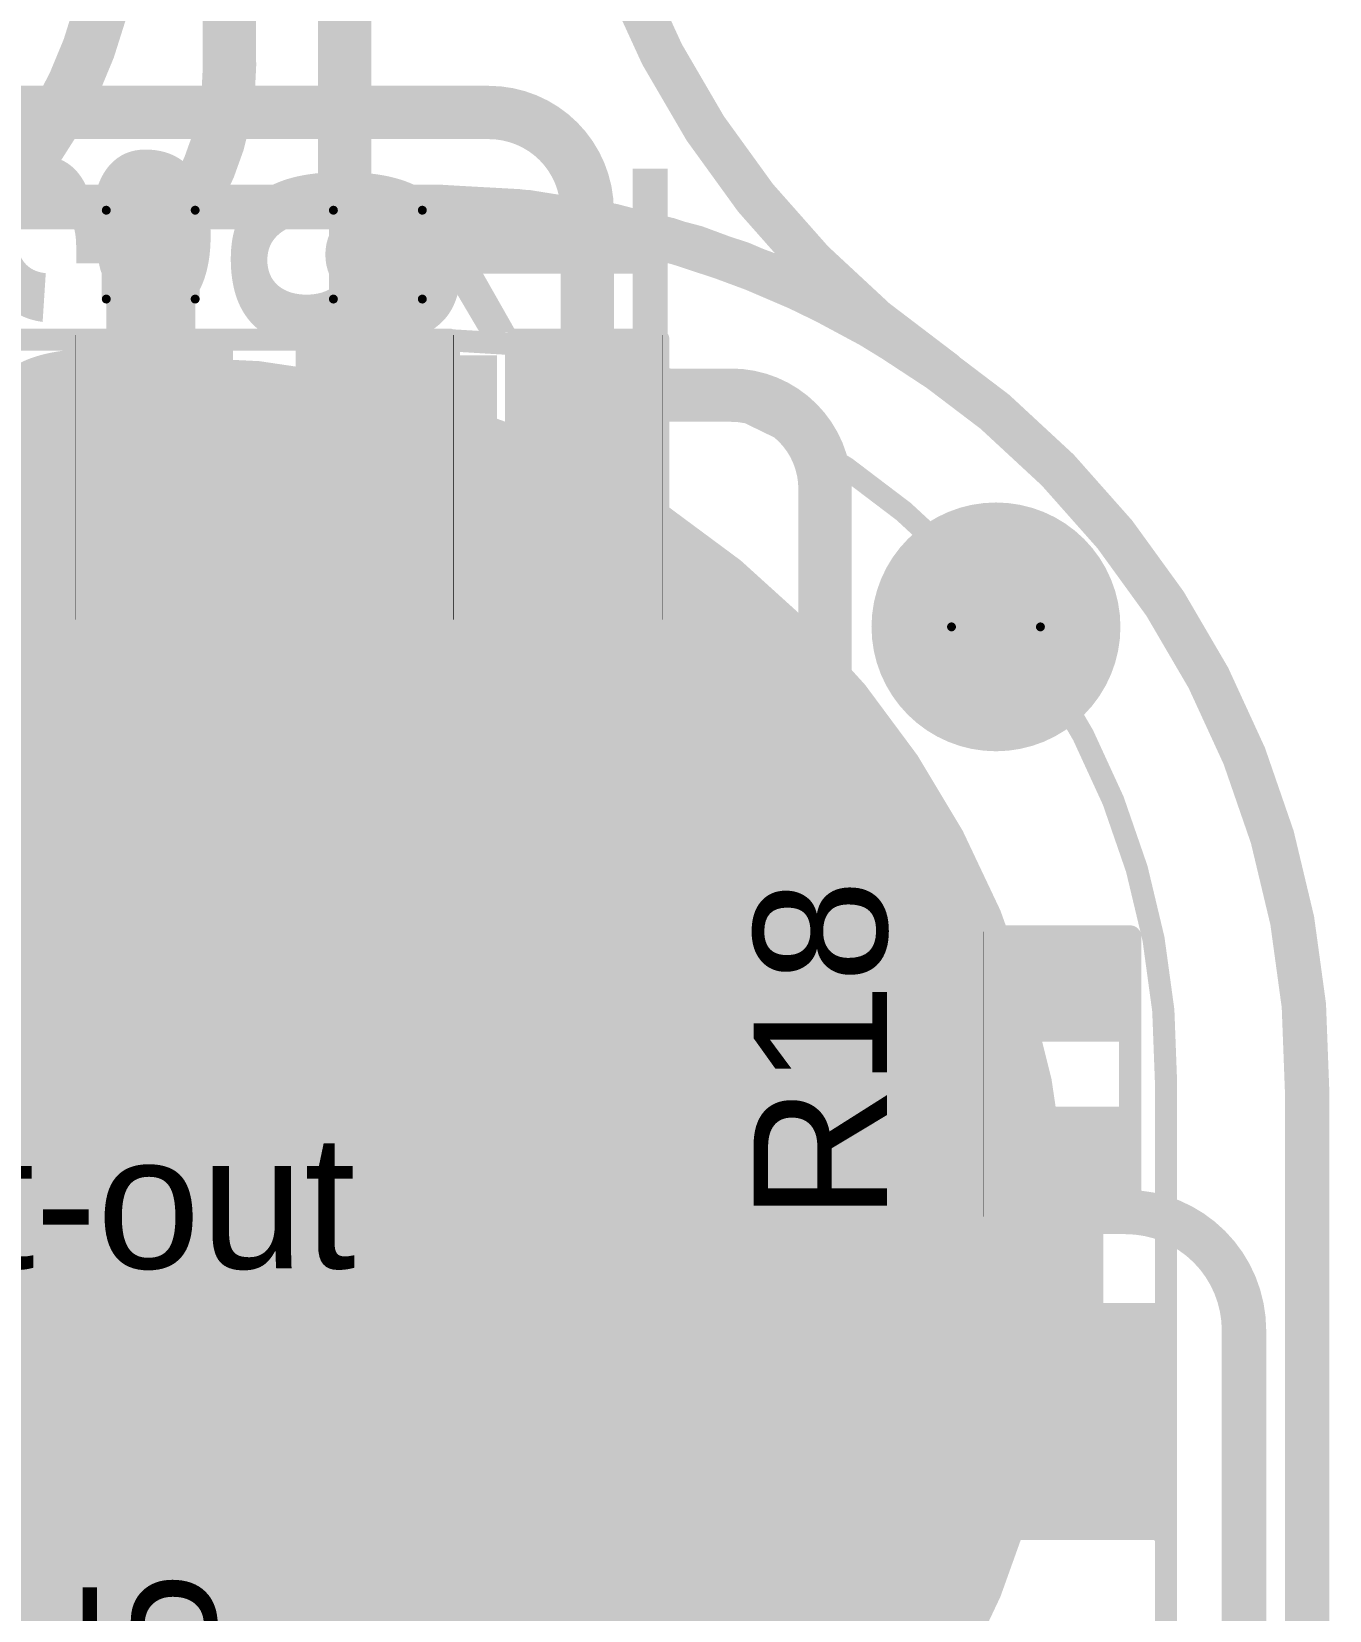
# Model space of a CAD drawing. Header units: inches. Extents: x -17 to 443, y -40 to 218.
# Drawn here: x 145.49 to 152.91, y 21.54 to 30.56 of the extents above; entities that cross this region are included whole.
import ezdxf

# ---------------------------------------------------------------- set-up
doc = ezdxf.new("R2010")
doc.units = ezdxf.units.IN
for name, color, linetype in [('Board Outline', 216, 'Continuous'), ('Bottom Layer', 5, 'Continuous'), ('Bottom Overlay', 54, 'Continuous'), ('Bottom Paste', 16, 'Continuous'), ('Bottom Solder', 6, 'Continuous'), ('Drill Drawing', 1, 'Continuous'), ('Fabrication', 76, 'Continuous'), ('Pad Holes', 156, 'Continuous'), ('Top Layer', 1, 'Continuous'), ('Top Overlay', 2, 'Continuous'), ('Top Paste', 8, 'Continuous'), ('Top Solder', 216, 'Continuous'), ('Via Holes', 16, 'Continuous')]:
    doc.layers.add(name, color=color, linetype=linetype)
doc.styles.add('Arial', font='', dxfattribs={"height": 0.2})
doc.styles.add('Arial Black_Bold', font='', dxfattribs={"height": 0.2})
doc.styles.get('Arial').set_extended_font_data('Arial')
doc.styles.get('Arial Black_Bold').set_extended_font_data('Arial Black', bold=True)

# ---------------------------------------------------------------- blocks, each defined once
blk = doc.blocks.new('S______B______0402_49')
at = {"layer": 'Top Layer'}
for points in [[(-0.6985, -0.3175), (-0.6985, 0.3175), (-0.2412999999999999, 0.3175), (-0.2413, -0.3175)], [(0.2412999999999999, -0.3175), (0.2413, 0.3175), (0.6985, 0.3175), (0.6985, -0.3175)]]:
    blk.add_hatch(color=1, dxfattribs=at).paths.add_polyline_path(points)
at = {"layer": 'Top Paste'}
for points in [[(-0.6985, -0.3175), (-0.6985, 0.3175), (-0.2412999999999999, 0.3175), (-0.2413, -0.3175)], [(0.2412999999999999, -0.3175), (0.2413, 0.3175), (0.6985, 0.3175), (0.6985, -0.3175)]]:
    blk.add_hatch(color=8, dxfattribs=at).paths.add_polyline_path(points)
at = {"layer": 'Top Solder'}
for points in [[(-0.75350116, -0.37250116), (-0.75350116, 0.37250116), (-0.1862988399999999, 0.37250116), (-0.18629884, -0.37250116)], [(0.1862988399999999, -0.37250116), (0.18629884, 0.37250116), (0.75350116, 0.37250116), (0.75350116, -0.37250116)]]:
    blk.add_hatch(color=216, dxfattribs=at).paths.add_polyline_path(points)
at = {"layer": 'Top Overlay'}
for points, const_width in [([(-0.7874, 0.4064), (-0.7874, -0.4064)], 0.127), ([(-0.7874, 0.4064), (0.7874, 0.4064)], 0.127), ([(0.7874, 0.4064), (0.7874, -0.4064)], 0.127), ([(-0.7874, -0.4064), (0.7874, -0.4064)], 0.127), ([(-0.8128, -0.4318), (0.8128, -0.4318)], 0.0032258)]:
    blk.add_lwpolyline(points, dxfattribs=dict(at, const_width=const_width))
for points, const_width in [([(-0.8191499999999999, 0.4064, 1), (-0.7556499999999999, 0.4064, 1)], 0.0635), ([(-0.8191499999999999, 0.4064, 1), (-0.7556499999999999, 0.4064, 1)], 0.0635), ([(0.7556499999999999, 0.4064, 1), (0.8191499999999999, 0.4064, 1)], 0.0635), ([(0.7556499999999999, 0.4064, 1), (0.8191499999999999, 0.4064, 1)], 0.0635), ([(-0.8191499999999999, -0.4064, 1), (-0.7556499999999999, -0.4064, 1)], 0.0635), ([(-0.8191499999999999, -0.4064, 1), (-0.7556499999999999, -0.4064, 1)], 0.0635), ([(0.7556499999999999, -0.4064, 1), (0.8191499999999999, -0.4064, 1)], 0.0635), ([(0.7556499999999999, -0.4064, 1), (0.8191499999999999, -0.4064, 1)], 0.0635), ([(-0.81360518, -0.4318, 1), (-0.8119948199999999, -0.4318, 1)], 0.0016129), ([(0.8119948199999999, -0.4318, 1), (0.81360518, -0.4318, 1)], 0.0016129)]:
    blk.add_lwpolyline(points, format="xyb", close=True, dxfattribs=dict(at, const_width=const_width))
at = {"layer": 'Top Overlay', "style": 'Arial Black_Bold'}
blk.add_text('SB411', height=1.27, dxfattribs=at).set_placement((-4.388103999999999, -0.44853352))
blk = doc.blocks.new('S______B______0402_51')
at = {"layer": 'Top Layer'}
for points in [[(-0.6985, -0.3175), (-0.6985, 0.3175), (-0.2412999999999999, 0.3175), (-0.2413, -0.3175)], [(0.2412999999999999, -0.3175), (0.2413, 0.3175), (0.6985, 0.3175), (0.6985, -0.3175)]]:
    blk.add_hatch(color=1, dxfattribs=at).paths.add_polyline_path(points)
at = {"layer": 'Top Paste'}
for points in [[(-0.6985, -0.3175), (-0.6985, 0.3175), (-0.2412999999999999, 0.3175), (-0.2413, -0.3175)], [(0.2412999999999999, -0.3175), (0.2413, 0.3175), (0.6985, 0.3175), (0.6985, -0.3175)]]:
    blk.add_hatch(color=8, dxfattribs=at).paths.add_polyline_path(points)
at = {"layer": 'Top Solder'}
for points in [[(-0.75350116, -0.37250116), (-0.75350116, 0.37250116), (-0.1862988399999999, 0.37250116), (-0.18629884, -0.37250116)], [(0.1862988399999999, -0.37250116), (0.18629884, 0.37250116), (0.75350116, 0.37250116), (0.75350116, -0.37250116)]]:
    blk.add_hatch(color=216, dxfattribs=at).paths.add_polyline_path(points)
at = {"layer": 'Top Overlay'}
for points, const_width in [([(-0.7874, 0.4064), (0.7874, 0.4064)], 0.127), ([(-0.7874, 0.4064), (-0.7874, -0.4064)], 0.127), ([(0.7874, 0.4064), (0.7874, -0.4064)], 0.127), ([(-0.7874, -0.4064), (0.7874, -0.4064)], 0.127), ([(-0.8128, -0.4318), (0.8128, -0.4318)], 0.0032258)]:
    blk.add_lwpolyline(points, dxfattribs=dict(at, const_width=const_width))
for points, const_width in [([(-0.8191499999999999, 0.4064, 1), (-0.7556499999999999, 0.4064, 1)], 0.0635), ([(-0.8191499999999999, 0.4064, 1), (-0.7556499999999999, 0.4064, 1)], 0.0635), ([(0.7556499999999999, 0.4064, 1), (0.8191499999999999, 0.4064, 1)], 0.0635), ([(0.7556499999999999, 0.4064, 1), (0.8191499999999999, 0.4064, 1)], 0.0635), ([(-0.8191499999999999, -0.4064, 1), (-0.7556499999999999, -0.4064, 1)], 0.0635), ([(-0.8191499999999999, -0.4064, 1), (-0.7556499999999999, -0.4064, 1)], 0.0635), ([(0.7556499999999999, -0.4064, 1), (0.8191499999999999, -0.4064, 1)], 0.0635), ([(0.7556499999999999, -0.4064, 1), (0.8191499999999999, -0.4064, 1)], 0.0635), ([(-0.81360518, -0.4318, 1), (-0.8119948199999999, -0.4318, 1)], 0.0016129), ([(0.8119948199999999, -0.4318, 1), (0.81360518, -0.4318, 1)], 0.0016129)]:
    blk.add_lwpolyline(points, format="xyb", close=True, dxfattribs=dict(at, const_width=const_width))
at = {"layer": 'Top Overlay', "style": 'Arial Black_Bold'}
blk.add_text('SB409', height=1.27, dxfattribs=at).set_placement((-4.388103999999999, -0.44853098))
blk = doc.blocks.new('SEMG_PAD_B_67')
at = {"layer": 'Bottom Layer'}
h = blk.add_hatch(color=5, dxfattribs=at)
edge = h.paths.add_edge_path()
edge.add_arc((2.794e-05, -9.98718602), 5.00000016, 0, 360)
at = {"layer": 'Bottom Paste'}
h = blk.add_hatch(color=16, dxfattribs=at)
edge = h.paths.add_edge_path()
edge.add_arc((2.794e-05, -9.98718602), 5.00000016, 0, 360)
at = {"layer": 'Bottom Solder'}
h = blk.add_hatch(color=6, dxfattribs=at)
edge = h.paths.add_edge_path()
edge.add_arc((2.794e-05, -9.98718602), 5.10160016, 0, 360)
at = {"layer": 'Bottom Overlay', "const_width": 0.127}
for points in [[(-5.68320682, 10.96571086), (-5.68320682, -10.9657134)], [(1.53071576, -15.21263658), (-1.53065988, -15.21263658)]]:
    blk.add_lwpolyline(points, dxfattribs=at)
blk.add_lwpolyline([(-1.53065988, -15.21263658, -0.4142135623730932), (-5.68320682, -10.9657134)], format="xyb", dxfattribs=at)
at = {"layer": 'Bottom Overlay', "const_width": 0.0635}
for points in [[(-5.71495682, -10.9657134, 1), (-5.65145682, -10.9657134, 1)], [(-5.71495682, -10.9657134, 1), (-5.65145682, -10.9657134, 1)], [(-1.56240988, -15.21263658, 1), (-1.49890988, -15.21263658, 1)], [(-1.56240988, -15.21263658, 1), (-1.49890988, -15.21263658, 1)]]:
    blk.add_lwpolyline(points, format="xyb", close=True, dxfattribs=at)
blk = doc.blocks.new('S______B______0402_120')
at = {"layer": 'Top Layer'}
for points in [[(-0.6985, -0.3175), (-0.6985, 0.3174999999999999), (-0.2413000000000001, 0.3175), (-0.2412999999999999, -0.3174999999999999)], [(0.2413000000000001, -0.3175), (0.2412999999999999, 0.3174999999999999), (0.6985, 0.3175), (0.6985, -0.3174999999999999)]]:
    blk.add_hatch(color=1, dxfattribs=at).paths.add_polyline_path(points)
at = {"layer": 'Top Paste'}
for points in [[(-0.6985, -0.3175), (-0.6985, 0.3174999999999999), (-0.2413000000000001, 0.3175), (-0.2412999999999999, -0.3174999999999999)], [(0.2413000000000001, -0.3175), (0.2412999999999999, 0.3174999999999999), (0.6985, 0.3175), (0.6985, -0.3174999999999999)]]:
    blk.add_hatch(color=8, dxfattribs=at).paths.add_polyline_path(points)
at = {"layer": 'Top Solder'}
for points in [[(-0.75350116, -0.3725011600000001), (-0.75350116, 0.3725011599999999), (-0.18629884, 0.3725011600000001), (-0.1862988399999999, -0.3725011599999999)], [(0.18629884, -0.3725011600000001), (0.1862988399999999, 0.3725011599999999), (0.75350116, 0.3725011600000001), (0.75350116, -0.3725011599999999)]]:
    blk.add_hatch(color=216, dxfattribs=at).paths.add_polyline_path(points)
at = {"layer": 'Top Overlay'}
for points, const_width in [([(0.7874, 0.4064), (-0.7874, 0.4064)], 0.127), ([(-0.7874, -0.4064), (-0.7874, 0.4064)], 0.127), ([(0.7874, -0.4064), (0.7874, 0.4064)], 0.127), ([(0.7874, -0.4064), (-0.7874, -0.4064)], 0.127), ([(0.8128, -0.4318), (-0.8128, -0.4318)], 0.0032258)]:
    blk.add_lwpolyline(points, dxfattribs=dict(at, const_width=const_width))
for points, const_width in [([(-0.8191499999999999, 0.4064, 1), (-0.7556499999999999, 0.4064, 1)], 0.0635), ([(-0.8191499999999999, 0.4064, 1), (-0.7556499999999999, 0.4064, 1)], 0.0635), ([(0.7556499999999999, 0.4064, 1), (0.8191499999999999, 0.4064, 1)], 0.0635), ([(0.7556499999999999, 0.4064, 1), (0.8191499999999999, 0.4064, 1)], 0.0635), ([(-0.8191499999999999, -0.4064, 1), (-0.7556499999999999, -0.4064, 1)], 0.0635), ([(-0.8191499999999999, -0.4064, 1), (-0.7556499999999999, -0.4064, 1)], 0.0635), ([(0.7556499999999999, -0.4064, 1), (0.8191499999999999, -0.4064, 1)], 0.0635), ([(0.7556499999999999, -0.4064, 1), (0.8191499999999999, -0.4064, 1)], 0.0635), ([(-0.81360518, -0.4318, 1), (-0.8119948199999999, -0.4318, 1)], 0.0016129), ([(0.8119948199999999, -0.4318, 1), (0.81360518, -0.4318, 1)], 0.0016129)]:
    blk.add_lwpolyline(points, format="xyb", close=True, dxfattribs=dict(at, const_width=const_width))
blk = doc.blocks.new('R___0402_178')
at = {"layer": 'Top Layer'}
for points in [[(-0.6985, -0.3175), (-0.6985, 0.3174999999999999), (-0.2413000000000001, 0.3175), (-0.2412999999999999, -0.3174999999999999)], [(0.2413000000000001, -0.3175), (0.2412999999999999, 0.3174999999999999), (0.6985, 0.3175), (0.6985, -0.3174999999999999)]]:
    blk.add_hatch(color=1, dxfattribs=at).paths.add_polyline_path(points)
at = {"layer": 'Top Paste'}
for points in [[(-0.6985, -0.3175), (-0.6985, 0.3174999999999999), (-0.2413000000000001, 0.3175), (-0.2412999999999999, -0.3174999999999999)], [(0.2413000000000001, -0.3175), (0.2412999999999999, 0.3174999999999999), (0.6985, 0.3175), (0.6985, -0.3174999999999999)]]:
    blk.add_hatch(color=8, dxfattribs=at).paths.add_polyline_path(points)
at = {"layer": 'Top Solder'}
for points in [[(-0.75350116, -0.3725011600000001), (-0.75350116, 0.3725011599999999), (-0.18629884, 0.3725011600000001), (-0.1862988399999999, -0.3725011599999999)], [(0.18629884, -0.3725011600000001), (0.1862988399999999, 0.3725011599999999), (0.75350116, 0.3725011600000001), (0.75350116, -0.3725011599999999)]]:
    blk.add_hatch(color=216, dxfattribs=at).paths.add_polyline_path(points)
at = {"layer": 'Top Overlay'}
for points, const_width in [([(0.7874, 0.4064), (-0.7874, 0.4064)], 0.127), ([(-0.7874, -0.4064), (-0.7874, 0.4064)], 0.127), ([(0.7874, -0.4064), (0.7874, 0.4064)], 0.127), ([(0.7874, -0.4064), (-0.7874, -0.4064)], 0.127), ([(0.8128, -0.4318), (-0.8128, -0.4318)], 0.0032258)]:
    blk.add_lwpolyline(points, dxfattribs=dict(at, const_width=const_width))
for points, const_width in [([(-0.8191499999999999, 0.4064, 1), (-0.7556499999999999, 0.4064, 1)], 0.0635), ([(-0.8191499999999999, 0.4064, 1), (-0.7556499999999999, 0.4064, 1)], 0.0635), ([(0.7556499999999999, 0.4064, 1), (0.8191499999999999, 0.4064, 1)], 0.0635), ([(0.7556499999999999, 0.4064, 1), (0.8191499999999999, 0.4064, 1)], 0.0635), ([(-0.8191499999999999, -0.4064, 1), (-0.7556499999999999, -0.4064, 1)], 0.0635), ([(-0.8191499999999999, -0.4064, 1), (-0.7556499999999999, -0.4064, 1)], 0.0635), ([(0.7556499999999999, -0.4064, 1), (0.8191499999999999, -0.4064, 1)], 0.0635), ([(0.7556499999999999, -0.4064, 1), (0.8191499999999999, -0.4064, 1)], 0.0635), ([(-0.81360518, -0.4318, 1), (-0.8119948199999999, -0.4318, 1)], 0.0016129), ([(0.8119948199999999, -0.4318, 1), (0.81360518, -0.4318, 1)], 0.0016129)]:
    blk.add_lwpolyline(points, format="xyb", close=True, dxfattribs=dict(at, const_width=const_width))
blk = doc.blocks.new('LED_0603_200')
at = {"layer": 'Top Layer'}
for points in [[(-0.999998, 0.5000002699999999), (-0.499999, 0.5000002699999999), (-0.499999, -0.5000002699999999), (-0.999998, -0.5000002699999999)], [(0.50000154, 0.5000002699999999), (1.00000054, 0.5000002699999999), (1.00000054, -0.5000002699999999), (0.50000154, -0.5000002699999999)]]:
    blk.add_hatch(color=1, dxfattribs=at).paths.add_polyline_path(points)
at = {"layer": 'Top Overlay'}
blk.add_hatch(color=2, dxfattribs=at).paths.add_polyline_path([(1.11756952, -0.6603669799999999), (1.75256444, -0.6603669799999999), (1.75256444, 0.66043302), (1.11756952, 0.66043302)])
at = {"layer": 'Top Paste'}
for points in [[(-0.999998, 0.5000002699999999), (-0.499999, 0.5000002699999999), (-0.499999, -0.5000002699999999), (-0.999998, -0.5000002699999999)], [(0.50000154, 0.5000002699999999), (1.00000054, 0.5000002699999999), (1.00000054, -0.5000002699999999), (0.50000154, -0.5000002699999999)]]:
    blk.add_hatch(color=8, dxfattribs=at).paths.add_polyline_path(points)
at = {"layer": 'Top Solder'}
for points in [[(-1.101598, 0.6016002699999999), (-0.398399, 0.6016002699999999), (-0.398399, -0.6016002699999999), (-1.101598, -0.6016002699999999)], [(0.39840154, 0.6016002699999999), (1.10160054, 0.6016002699999999), (1.10160054, -0.6016002699999999), (0.39840154, -0.6016002699999999)]]:
    blk.add_hatch(color=216, dxfattribs=at).paths.add_polyline_path(points)
at = {"layer": 'Top Overlay', "const_width": 0.127}
for points in [[(-1.1176, 0.6096), (-0.4318, 0.6096)], [(-1.1176, 0.6096), (-1.1176, -0.6096)], [(0.4318, 0.6096), (1.11760254, 0.6096)], [(1.11760254, 0.6096), (1.11760254, -0.6096)], [(-1.1176, -0.6096), (-0.4318, -0.6096)], [(0.4318, -0.6096), (1.11760254, -0.6096)]]:
    blk.add_lwpolyline(points, dxfattribs=at)
at = {"layer": 'Top Overlay', "const_width": 0.0635}
for points in [[(-1.14935, 0.6096, 1), (-1.08585, 0.6096, 1)], [(-1.14935, 0.6096, 1), (-1.08585, 0.6096, 1)], [(-0.46355, 0.6096, 1), (-0.40005, 0.6096, 1)], [(0.40005, 0.6096, 1), (0.46355, 0.6096, 1)], [(1.08585254, 0.6096, 1), (1.14935254, 0.6096, 1)], [(1.08585254, 0.6096, 1), (1.14935254, 0.6096, 1)], [(-1.14935, -0.6096, 1), (-1.08585, -0.6096, 1)], [(-1.14935, -0.6096, 1), (-1.08585, -0.6096, 1)], [(-0.46355, -0.6096, 1), (-0.40005, -0.6096, 1)], [(0.40005, -0.6096, 1), (0.46355, -0.6096, 1)], [(1.08585254, -0.6096, 1), (1.14935254, -0.6096, 1)], [(1.08585254, -0.6096, 1), (1.14935254, -0.6096, 1)]]:
    blk.add_lwpolyline(points, format="xyb", close=True, dxfattribs=at)

msp = doc.modelspace()

# ---------------------------------------------------------------- hatches: boundary and pattern name
at = {"layer": 'Bottom Layer'}
h = msp.add_hatch(color=5, dxfattribs=at)
edge = h.paths.add_edge_path()
edge.add_arc((146.17065508, 29.28748524), 0.2999994, 0, 360)
h = msp.add_hatch(color=5, dxfattribs=at)
edge = h.paths.add_edge_path()
edge.add_arc((147.4685265, 29.28748016), 0.2999994, 0, 360)
at = {"layer": 'Bottom Solder'}
h = msp.add_hatch(color=6, dxfattribs=at)
edge = h.paths.add_edge_path()
edge.add_arc((151.00039396, 27.1593564), 0.1016, 0, 360)
at = {"layer": 'Pad Holes'}
h = msp.add_hatch(color=7, dxfattribs=at)
edge = h.paths.add_edge_path()
edge.add_arc((151.00039396, 27.1593564), 0.499999, 0, 360)
at = {"layer": 'Top Layer'}
h = msp.add_hatch(color=1, dxfattribs=at)
edge = h.paths.add_edge_path()
edge.add_arc((146.17065508, 29.28748524), 0.2999994, 0, 360)
h = msp.add_hatch(color=1, dxfattribs=at)
edge = h.paths.add_edge_path()
edge.add_arc((147.4685265, 29.28748016), 0.2999994, 0, 360)
for points in [[(147.1510265, 27.95067816), (148.14958686, 27.95067816), (148.14958686, 28.71267816), (147.1510265, 28.71267816)], [(148.98229792, 28.07768324), (148.0031838, 28.07768324), (148.0031838, 27.31568324), (148.98229792, 27.31568324)]]:
    msp.add_hatch(color=1, dxfattribs=at).paths.add_polyline_path(points)
at = {"layer": 'Top Solder'}
h = msp.add_hatch(color=216, dxfattribs=at)
edge = h.paths.add_edge_path()
edge.add_arc((151.00039396, 27.1593564), 0.1016, 0, 360)
at = {"layer": 'Via Holes'}
h = msp.add_hatch(color=7, dxfattribs=at)
edge = h.paths.add_edge_path()
edge.add_arc((146.17065508, 29.28748524), 0.1499997, 0, 360)
h = msp.add_hatch(color=7, dxfattribs=at)
edge = h.paths.add_edge_path()
edge.add_arc((147.4685265, 29.28748016), 0.1499997, 0, 360)

# ---------------------------------------------------------------- linework, layer by layer
at = {"layer": 'Board Outline', "const_width": 0.127}
for points in [[(150.69915758, 28.61522344, -0.2500687460615744), (148.53058178, 32.79237282)], [(150.70063078, 28.61726814, -0.2441754300213249), (152.7783584, 24.504015)]]:
    msp.add_lwpolyline(points, format="xyb", dxfattribs=at)
at = {"layer": 'Board Outline', "const_width": 0.0635}
for points in [[(150.66740758, 28.61522344, 1), (150.73090758, 28.61522344, 1)], [(150.66888078, 28.61726814, 1), (150.73238078, 28.61726814, 1)], [(152.7466084, 24.50406834, 1), (152.8101084, 24.50406834, 1)], [(152.7466084, 24.504015, 1), (152.8101084, 24.504015, 1)]]:
    msp.add_lwpolyline(points, format="xyb", close=True, dxfattribs=at)
at = {"layer": 'Board Outline', "const_width": 0.127}
msp.add_lwpolyline([(152.7783584, 24.50406834), (152.77839396, 2.64831576)], dxfattribs=at)
at = {"layer": 'Bottom Layer'}
for points, const_width in [([(146.61976772, 30.37173758), (146.61976772, 51.30531776)], 0.3048), ([(147.2788647, 29.74536342), (147.2788647, 51.24294806)], 0.3048), ([(146.5273168, 23.81444056), (151.74027564, 23.81444056)], 0.254), ([(152.41772412, 10.2695121), (152.41772412, 23.13699208)], 0.254)]:
    msp.add_lwpolyline(points, dxfattribs=dict(at, const_width=const_width))
for points, const_width in [([(145.96977156, 31.33497416, -0.198912367379658), (145.22582334, 29.53892238)], 0.3048), ([(146.62137808, 30.37562378, -0.198912367379658), (146.17065508, 29.2874827)], 0.3048), ([(147.4685265, 29.28748016, -0.198912367379658), (147.2788647, 29.74536342)], 0.3048), ([(146.2890013, 23.57612506, -0.4142135623730951), (146.5273168, 23.81444056)], 0.254), ([(151.74027564, 23.81444056, -0.4142135623730951), (152.41772412, 23.13699208)], 0.254)]:
    msp.add_lwpolyline(points, format="xyb", dxfattribs=dict(at, const_width=const_width))
for points, const_width in [([(146.54356772, 30.37173758, 1), (146.69596772, 30.37173758, 1)], 0.1524), ([(146.54517808, 30.37562378, 1), (146.69757808, 30.37562378, 1)], 0.1524), ([(147.2026647, 29.74536342, 1), (147.3550647, 29.74536342, 1)], 0.1524), ([(147.2026647, 29.74536342, 1), (147.3550647, 29.74536342, 1)], 0.1524), ([(146.09445508, 29.2874827, 1), (146.24685508, 29.2874827, 1)], 0.1524), ([(147.3923265, 29.28748016, 1), (147.5447265, 29.28748016, 1)], 0.1524), ([(146.4638168, 23.81444056, 1), (146.5908168, 23.81444056, 1)], 0.127), ([(146.4638168, 23.81444056, 1), (146.5908168, 23.81444056, 1)], 0.127), ([(151.67677564, 23.81444056, 1), (151.80377564, 23.81444056, 1)], 0.127), ([(151.67677564, 23.81444056, 1), (151.80377564, 23.81444056, 1)], 0.127), ([(146.2255013, 23.57612506, 1), (146.3525013, 23.57612506, 1)], 0.127), ([(152.35422412, 23.13699208, 1), (152.48122412, 23.13699208, 1)], 0.127), ([(152.35422412, 23.13699208, 1), (152.48122412, 23.13699208, 1)], 0.127)]:
    msp.add_lwpolyline(points, format="xyb", close=True, dxfattribs=dict(at, const_width=const_width))
at = {"layer": 'Drill Drawing', "const_width": 0.0508}
for points in [[(145.91665508, 29.54148524), (146.42465508, 29.54148524)], [(145.91665508, 29.03348524), (145.91665508, 29.54148524)], [(146.42465508, 29.03348524), (146.42465508, 29.54148524)], [(147.2145265, 29.54148016), (147.7225265, 29.54148016)], [(147.2145265, 29.03348016), (147.2145265, 29.54148016)], [(147.7225265, 29.03348016), (147.7225265, 29.54148016)], [(145.91665508, 29.03348524), (146.42465508, 29.03348524)], [(147.2145265, 29.03348016), (147.7225265, 29.03348016)]]:
    msp.add_lwpolyline(points, dxfattribs=at)
at = {"layer": 'Drill Drawing'}
for points, const_width in [([(145.90395508, 29.54148524, 1), (145.92935508, 29.54148524, 1)], 0.0254), ([(145.90395508, 29.54148524, 1), (145.92935508, 29.54148524, 1)], 0.0254), ([(146.41195508, 29.54148524, 1), (146.43735508, 29.54148524, 1)], 0.0254), ([(146.41195508, 29.54148524, 1), (146.43735508, 29.54148524, 1)], 0.0254), ([(147.2018265, 29.54148016, 1), (147.2272265, 29.54148016, 1)], 0.0254), ([(147.2018265, 29.54148016, 1), (147.2272265, 29.54148016, 1)], 0.0254), ([(147.7098265, 29.54148016, 1), (147.7352265, 29.54148016, 1)], 0.0254), ([(147.7098265, 29.54148016, 1), (147.7352265, 29.54148016, 1)], 0.0254), ([(145.90395508, 29.03348524, 1), (145.92935508, 29.03348524, 1)], 0.0254), ([(145.90395508, 29.03348524, 1), (145.92935508, 29.03348524, 1)], 0.0254), ([(146.41195508, 29.03348524, 1), (146.43735508, 29.03348524, 1)], 0.0254), ([(146.41195508, 29.03348524, 1), (146.43735508, 29.03348524, 1)], 0.0254), ([(147.2018265, 29.03348016, 1), (147.2272265, 29.03348016, 1)], 0.0254), ([(147.2018265, 29.03348016, 1), (147.2272265, 29.03348016, 1)], 0.0254), ([(147.7098265, 29.03348016, 1), (147.7352265, 29.03348016, 1)], 0.0254), ([(147.7098265, 29.03348016, 1), (147.7352265, 29.03348016, 1)], 0.0254), ([(151.25439396, 27.1593564, 1), (150.74639396, 27.1593564, 1)], 0.0508), ([(150.73369396, 27.1593564, 1), (150.75909396, 27.1593564, 1)], 0.0254), ([(151.24169396, 27.1593564, 1), (151.26709396, 27.1593564, 1)], 0.0254)]:
    msp.add_lwpolyline(points, format="xyb", close=True, dxfattribs=dict(at, const_width=const_width))
at = {"layer": 'Fabrication', "const_width": 0.254}
for points in [[(150.69915758, 28.61522344, -0.2500687460615744), (148.53058178, 32.79237282)], [(147.83054508, 29.55959035999999, -0.1546127337349248), (150.69915758, 28.61522344)], [(147.83485038, 29.5598215, -0.414213562373093), (152.7783584, 24.50395912)]]:
    msp.add_lwpolyline(points, format="xyb", dxfattribs=at)
for points in [[(144.75113544, 29.55959035999999), (147.8304892, 29.55959035999999)], [(144.75549662, 29.5598215), (147.83485038, 29.5598215)], [(152.7783584, 24.50406834), (152.77839396, 2.64831576)]]:
    msp.add_lwpolyline(points, dxfattribs=at)
at = {"layer": 'Fabrication'}
for points, const_width in [([(147.7669892, 29.55959035999999, 1), (147.8939892, 29.55959035999999, 1)], 0.127), ([(147.76704508, 29.55959035999999, 1), (147.89404508, 29.55959035999999, 1)], 0.127), ([(147.77135038, 29.5598215, 1), (147.89835038, 29.5598215, 1)], 0.127), ([(147.77135038, 29.5598215, 1), (147.89835038, 29.5598215, 1)], 0.127), ([(150.63565758, 28.61522344, 1), (150.76265758, 28.61522344, 1)], 0.127), ([(150.63565758, 28.61522344, 1), (150.76265758, 28.61522344, 1)], 0.127), ([(151.28894558, 23.57618348, 1), (141.28894526, 23.57618348, 1)], 0.254), ([(151.58462444, 27.1593564, 1), (150.41616348, 27.1593564, 1)], 0.254), ([(150.35266348, 27.1593564, 1), (150.47966348, 27.1593564, 1)], 0.127), ([(151.52112444, 27.1593564, 1), (151.64812444, 27.1593564, 1)], 0.127), ([(152.7148584, 24.50406834, 1), (152.8418584, 24.50406834, 1)], 0.127), ([(152.7148584, 24.50395912, 1), (152.8418584, 24.50395912, 1)], 0.127), ([(151.22544558, 23.57618348, 1), (151.35244558, 23.57618348, 1)], 0.127)]:
    msp.add_lwpolyline(points, format="xyb", close=True, dxfattribs=dict(at, const_width=const_width))
at = {"layer": 'Top Layer'}
for points, const_width in [([(145.2372762, 30.1002827), (148.10257146, 30.1002827)], 0.3048), ([(148.66479792, 28.4840807), (148.66479792, 29.53805624)], 0.3048), ([(146.17065508, 28.56028578), (146.17065508, 29.28748524)], 0.508), ([(147.4685265, 28.4840807), (147.4685265, 29.28748016)], 0.508), ([(146.17065508, 28.48408324), (146.33575508, 28.40788324)], 0.3048), ([(148.66479792, 28.4840807), (149.48779602, 28.4840807)], 0.3048), ([(146.33575508, 28.40788324), (146.72620134, 28.00171438)], 0.3048), ([(147.66128964, 28.33167816), (147.79055278, 28.33167816)], 0.3809999999999999), ([(147.98105532, 28.1008709), (148.1936838, 27.88824242)], 0.3809999999999999), ([(148.1936838, 27.88718578), (148.1936838, 27.88824242)], 0.3809999999999999), ([(148.1936838, 27.88718578), (148.32449126, 27.75637832)], 0.3809999999999999), ([(150.023703, 25.4774827), (150.023703, 27.94817372)], 0.3048), ([(146.81831698, 27.7777829), (146.81915772, 27.72127806)], 0.3048), ([(148.32449126, 27.75637832), (148.38418634, 27.69668324)], 0.3809999999999999), ([(146.81915772, 25.32421656), (146.81915772, 27.72127806)], 0.3048), ([(148.38418634, 27.69668324), (148.49274086, 27.69668324)], 0.3809999999999999), ([(148.26513654, 25.82132758), (148.26513654, 27.6122257)], 0.3048), ([(146.17065508, 27.5442807), (146.18562076, 27.5442807)], 0.3048), ([(146.18562076, 27.5442807), (146.26182076, 27.46808069999999)], 0.3048), ([(147.4685265, 27.46807816), (147.4685265, 27.54427816)], 0.3048), ([(146.26182076, 19.37592518), (146.26182076, 27.46808069999999)], 0.3048), ([(147.46852396, 25.46401562), (147.4685265, 27.46807816)], 0.3048), ([(145.68805508, 19.67446662), (145.68805508, 25.82132758)], 0.3048), ([(147.46852142, 25.46277356), (147.46852396, 25.46401562)], 0.3048), ([(148.5848184, 25.04954858), (149.29417944, 24.34018754)], 0.3048), ([(150.42944514, 25.07174056), (151.360759, 25.07174056)], 0.3048), ([(147.70320726, 24.89890372), (148.61543302, 23.9866932)], 0.3048), ([(147.17008158, 24.47529522), (147.171283, 24.47409888)], 0.3048), ([(147.171283, 24.47409888), (148.00975478, 23.6356271)], 0.3048), ([(151.360759, 22.33946002), (151.360759, 24.05435626)], 0.508), ([(150.03812766, 16.72368258), (150.03812766, 22.54413576)], 0.3048), ([(149.35938124, 21.2864827), (149.35938124, 22.19064142)], 0.3048), ([(148.702903, 10.7469559), (148.702903, 21.96221922)], 0.3048)]:
    msp.add_lwpolyline(points, dxfattribs=dict(at, const_width=const_width))
for points, const_width in [([(148.02637146, 30.1002827, 1), (148.17877146, 30.1002827, 1)], 0.1524), ([(148.02637146, 30.1002827, 1), (148.17877146, 30.1002827, 1)], 0.1524), ([(148.58859792, 29.53805624, 1), (148.74099792, 29.53805624, 1)], 0.1524), ([(148.58859792, 29.53805624, 1), (148.74099792, 29.53805624, 1)], 0.1524), ([(146.04365508, 29.28748524, 1), (146.29765508, 29.28748524, 1)], 0.254), ([(147.3415265, 29.28748016, 1), (147.5955265, 29.28748016, 1)], 0.254), ([(146.04365508, 28.56028578, 1), (146.29765508, 28.56028578, 1)], 0.254), ([(147.3415265, 28.4840807, 1), (147.5955265, 28.4840807, 1)], 0.254), ([(146.09445508, 28.48408324, 1), (146.24685508, 28.48408324, 1)], 0.1524), ([(148.58859792, 28.4840807, 1), (148.74099792, 28.4840807, 1)], 0.1524), ([(148.58859792, 28.4840807, 1), (148.74099792, 28.4840807, 1)], 0.1524), ([(149.41159602, 28.4840807, 1), (149.56399602, 28.4840807, 1)], 0.1524), ([(149.41159602, 28.4840807, 1), (149.56399602, 28.4840807, 1)], 0.1524), ([(146.25955508, 28.40788324, 1), (146.41195508, 28.40788324, 1)], 0.1524), ([(146.25955508, 28.40788324, 1), (146.41195508, 28.40788324, 1)], 0.1524), ([(147.56603964, 28.33167816, 1), (147.75653964, 28.33167816, 1)], 0.1905), ([(147.69530278, 28.33167816, 1), (147.88580278, 28.33167816, 1)], 0.1905), ([(147.88580532, 28.1008709, 1), (148.07630532, 28.1008709, 1)], 0.1905), ([(146.65000134, 28.00171438, 1), (146.80240134, 28.00171438, 1)], 0.1524), ([(146.65000388, 28.00171438, 1), (146.80240388, 28.00171438, 1)], 0.1524), ([(148.0984338, 27.88824242, 1), (148.2889338, 27.88824242, 1)], 0.1905), ([(148.0984338, 27.88824242, 1), (148.2889338, 27.88824242, 1)], 0.1905), ([(148.0984338, 27.88718578, 1), (148.2889338, 27.88718578, 1)], 0.1905), ([(148.0984338, 27.88718578, 1), (148.2889338, 27.88718578, 1)], 0.1905), ([(149.947503, 27.94817372, 1), (150.099903, 27.94817372, 1)], 0.1524), ([(149.947503, 27.94817372, 1), (150.099903, 27.94817372, 1)], 0.1524), ([(146.74211698, 27.7777829, 1), (146.89451698, 27.7777829, 1)], 0.1524), ([(146.74211952, 27.7777829, 1), (146.89451952, 27.7777829, 1)], 0.1524), ([(148.22924126, 27.75637832, 1), (148.41974126, 27.75637832, 1)], 0.1905), ([(148.22924126, 27.75637832, 1), (148.41974126, 27.75637832, 1)], 0.1905), ([(148.24829126, 27.75637832, 1), (148.40069126, 27.75637832, 1)], 0.1524), ([(148.24829126, 27.75637832, 1), (148.40069126, 27.75637832, 1)], 0.1524), ([(148.24889832, 27.75698538, 1), (148.40129832, 27.75698538, 1)], 0.1524), ([(146.74295772, 27.72127806, 1), (146.89535772, 27.72127806, 1)], 0.1524), ([(146.74295772, 27.72127806, 1), (146.89535772, 27.72127806, 1)], 0.1524), ([(148.28893634, 27.69668324, 1), (148.47943634, 27.69668324, 1)], 0.1905), ([(148.28893634, 27.69668324, 1), (148.47943634, 27.69668324, 1)], 0.1905), ([(148.39749086, 27.69668324, 1), (148.58799086, 27.69668324, 1)], 0.1905), ([(148.18893654, 27.6122257, 1), (148.34133654, 27.6122257, 1)], 0.1524), ([(148.18893654, 27.6122257, 1), (148.34133654, 27.6122257, 1)], 0.1524), ([(146.09445508, 27.5442807, 1), (146.24685508, 27.5442807, 1)], 0.1524), ([(146.10942076, 27.5442807, 1), (146.26182076, 27.5442807, 1)], 0.1524), ([(146.10942076, 27.5442807, 1), (146.26182076, 27.5442807, 1)], 0.1524), ([(147.3923265, 27.54427816, 1), (147.5447265, 27.54427816, 1)], 0.1524), ([(146.18562076, 27.46808069999999, 1), (146.33802076, 27.46808069999999, 1)], 0.1524), ([(146.18562076, 27.46808069999999, 1), (146.33802076, 27.46808069999999, 1)], 0.1524), ([(147.3923265, 27.46807816, 1), (147.5447265, 27.46807816, 1)], 0.1524), ([(147.3923265, 27.46807816, 1), (147.5447265, 27.46807816, 1)], 0.1524), ([(145.61185508, 25.82132758, 1), (145.76425508, 25.82132758, 1)], 0.1524), ([(145.61185508, 25.82132758, 1), (145.76425508, 25.82132758, 1)], 0.1524), ([(148.18893654, 25.82132758, 1), (148.34133654, 25.82132758, 1)], 0.1524), ([(148.18893654, 25.82132758, 1), (148.34133654, 25.82132758, 1)], 0.1524), ([(147.39232142, 25.46277356, 1), (147.54472142, 25.46277356, 1)], 0.1524), ([(147.39232142, 25.46277356, 1), (147.54472142, 25.46277356, 1)], 0.1524), ([(147.39232396, 25.46401562, 1), (147.54472396, 25.46401562, 1)], 0.1524), ([(147.39232396, 25.46401562, 1), (147.54472396, 25.46401562, 1)], 0.1524), ([(149.947503, 25.4774827, 1), (150.099903, 25.4774827, 1)], 0.1524), ([(149.947503, 25.4774827, 1), (150.099903, 25.4774827, 1)], 0.1524), ([(146.74295772, 25.32421656, 1), (146.89535772, 25.32421656, 1)], 0.1524), ([(146.74295772, 25.32421656, 1), (146.89535772, 25.32421656, 1)], 0.1524), ([(148.5086184, 25.04955112, 1), (148.6610184, 25.04955112, 1)], 0.1524), ([(148.5086184, 25.04954858, 1), (148.6610184, 25.04954858, 1)], 0.1524), ([(150.35324514, 25.07174056, 1), (150.50564514, 25.07174056, 1)], 0.1524), ([(150.35324514, 25.07174056, 1), (150.50564514, 25.07174056, 1)], 0.1524), ([(151.284559, 25.07174056, 1), (151.436959, 25.07174056, 1)], 0.1524), ([(147.62700726, 24.89890372, 1), (147.77940726, 24.89890372, 1)], 0.1524), ([(147.6270098, 24.89890626, 1), (147.7794098, 24.89890626, 1)], 0.1524), ([(147.09388158, 24.47529522, 1), (147.24628158, 24.47529522, 1)], 0.1524), ([(147.09388158, 24.47529522, 1), (147.24628158, 24.47529522, 1)], 0.1524), ([(147.095083, 24.47409888, 1), (147.247483, 24.47409888, 1)], 0.1524), ([(147.095083, 24.47409888, 1), (147.247483, 24.47409888, 1)], 0.1524), ([(149.21797944, 24.34018754, 1), (149.37037944, 24.34018754, 1)], 0.1524), ([(149.21797944, 24.34018754, 1), (149.37037944, 24.34018754, 1)], 0.1524), ([(151.233759, 24.05435626, 1), (151.487759, 24.05435626, 1)], 0.254), ([(148.53923302, 23.9866932, 1), (148.69163302, 23.9866932, 1)], 0.1524), ([(148.53923302, 23.9866932, 1), (148.69163302, 23.9866932, 1)], 0.1524), ([(147.93355478, 23.6356271, 1), (148.08595478, 23.6356271, 1)], 0.1524), ([(147.93355478, 23.6356271, 1), (148.08595478, 23.6356271, 1)], 0.1524), ([(149.96192766, 22.54413576, 1), (150.11432766, 22.54413576, 1)], 0.1524), ([(149.96192766, 22.54413576, 1), (150.11432766, 22.54413576, 1)], 0.1524), ([(151.233759, 22.33946002, 1), (151.487759, 22.33946002, 1)], 0.254), ([(149.28318124, 22.19064142, 1), (149.43558124, 22.19064142, 1)], 0.1524), ([(149.28318124, 22.19064142, 1), (149.43558124, 22.19064142, 1)], 0.1524), ([(148.626703, 21.96221922, 1), (148.779103, 21.96221922, 1)], 0.1524), ([(148.626703, 21.96221922, 1), (148.779103, 21.96221922, 1)], 0.1524)]:
    msp.add_lwpolyline(points, format="xyb", close=True, dxfattribs=dict(at, const_width=const_width))
at = {"layer": 'Top Layer', "const_width": 0.3048}
for points in [[(148.10257146, 30.1002827, -0.4142135623730951), (148.66479792, 29.53805624)], [(149.48779602, 28.4840807, -0.4142135623730951), (150.023703, 27.94817372)], [(146.72620388, 28.00171438, -0.1899414445800947), (146.81831952, 27.7777829)], [(148.26513654, 27.6122257, -0.197822719320658), (148.32449126, 27.75637832)], [(148.32449126, 27.75637832, -0.001048394384282), (148.32509832, 27.75698538)], [(144.97438366, 27.54428324, -0.1989123479952574), (145.68805508, 25.82132758)], [(148.5848184, 25.04955112, -0.198912367379658), (148.26513654, 25.82132758)], [(147.7032098, 24.89890626, -0.199285063177296), (147.46852142, 25.46277356)], [(150.42944514, 25.07174056, -0.4142135623730951), (150.023703, 25.4774827)], [(147.17008158, 24.47529522, -0.1996126708084749), (146.81915772, 25.32421656)], [(149.29417944, 24.34018754, -0.198912367379658), (150.03812766, 22.54413576)], [(148.61543302, 23.9866932, -0.198912367379658), (149.35938124, 22.19064142)], [(148.00975478, 23.6356271, -0.198912367379658), (148.702903, 21.96221922)]]:
    msp.add_lwpolyline(points, format="xyb", dxfattribs=at)

# ---------------------------------------------------------------- block references
for name, p, rotation in [('S______B______0402_51', (147.4685265, 28.0141807), 90), ('S______B______0402_49', (148.66479792, 28.0141807), 90), ('SEMG_PAD_B_67', (146.28897336, 13.58899746), 180), ('S______B______0402_120', (146.17065508, 28.0141807), 270), ('R___0402_178', (151.360759, 24.60184056), 270), ('LED_0603_200', (151.34853652, 21.5404827), 90)]:
    msp.add_blockref(name, p, dxfattribs=dict(rotation=rotation))

# ---------------------------------------------------------------- texts
at = {"layer": 'Fabrication', "style": 'Arial'}
msp.add_text('Cut-out', height=0.7619999999999999, dxfattribs=at).set_placement((143.85203386, 23.49124588))
at = {"layer": 'Top Overlay'}
for s, height, style, p in [('SB403', 1.27, 'Arial Black_Bold', (146.4921886, 23.75307924)), ('SB409', 1.27, 'Arial Black_Bold', (147.9276188, 23.6260767)), ('SB411', 1.27, 'Arial Black_Bold', (149.12389276, 23.6260767)), ('LED4', 1.27, 'Arial Black_Bold', (150.32350936, 20.53269198)), ('R18', 0.7619999999999999, 'Arial', (150.37757326, 23.76327988)), ('C25', 0.7619999999999999, 'Arial', (146.54290478, 19.8034148))]:
    msp.add_text(s, height=height, rotation=90, dxfattribs=dict(at, style=style)).set_placement(p)

doc.saveas('drawing.dxf')
